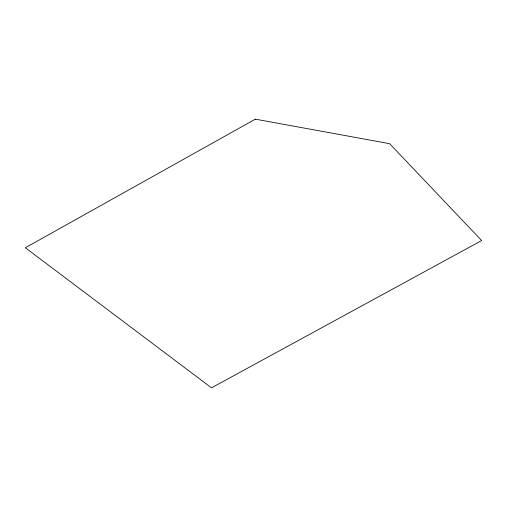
<?xml version="1.0" encoding="UTF-8"?>
<svg xmlns="http://www.w3.org/2000/svg" width="507" height="507" viewBox="0 0 507 507"><rect width="100%" height="100%" fill="white"/><g stroke="black" fill="none" stroke-linecap="round" stroke-linejoin="round"><path stroke-width="0.76" d="M255.325 119.158L25.35 247.765L211.501 387.842L481.65 240.546L389.604 143.671L255.325 119.158"/></g></svg>
